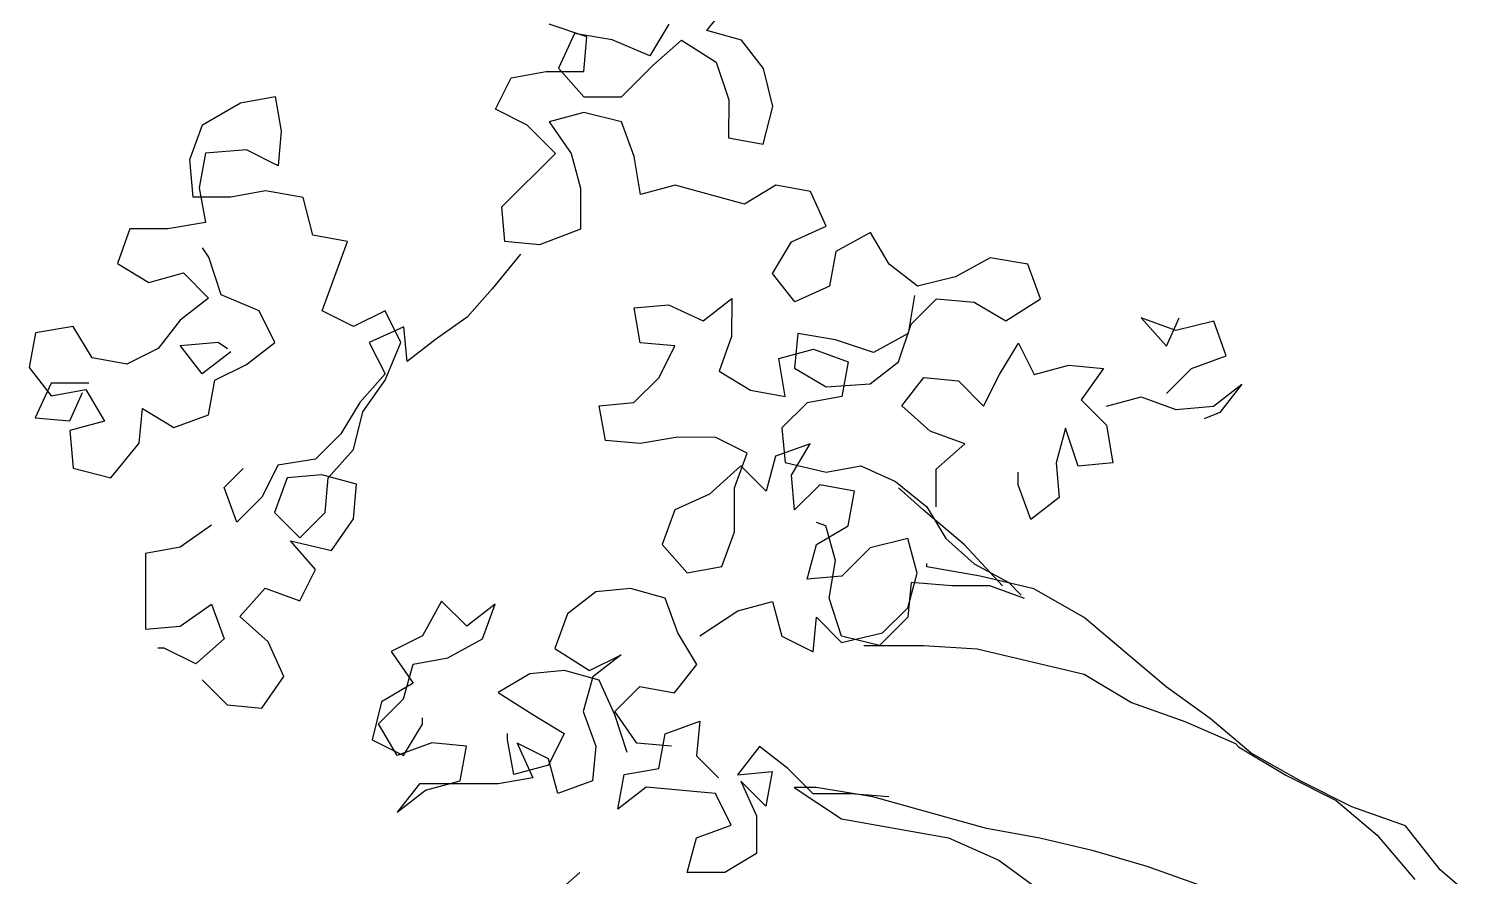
# Model space of a CAD drawing. Header units: millimetres. Extents: x 684983 to 685377, y 990360 to 990509.
# Drawn here: x 684986.1124 to 684986.3682, y 990361.189 to 990361.3381 of the extents above; entities that cross this region are included whole.
import ezdxf

# ---------------------------------------------------------------- set-up
doc = ezdxf.new("R2010")
doc.units = ezdxf.units.MM
doc.layers.add('TEAK', color=7, linetype='Continuous')

# ---------------------------------------------------------------- blocks, each defined once
blk = doc.blocks.new('A$C25655A80')
at = {"color": 62}
for p, q in [((-0.59955, 1.37521), (-0.59186, 1.38482)), ((-0.63609, 1.37332), (-0.64762, 1.37718)), ((-0.63993, 1.37429), (-0.64475, 1.36372)), ((-0.6284, 1.37235), (-0.63993, 1.37429)), ((-0.61109, 1.37714), (-0.61687, 1.36754)), ((-0.58898, 1.37232), (-0.59955, 1.37521)), ((-0.63706, 1.36275), (-0.63609, 1.37332)), ((-0.61687, 1.36754), (-0.6284, 1.37235)), ((-0.61591, 1.36465), (-0.60725, 1.37233)), ((-0.60725, 1.37233), (-0.59668, 1.3656)), ((-0.58226, 1.36366), (-0.58898, 1.37232)), ((-0.62553, 1.35505), (-0.61591, 1.36465)), ((-0.59668, 1.3656), (-0.59285, 1.35406)), ((-0.66398, 1.35124), (-0.65917, 1.36085)), ((-0.65917, 1.36085), (-0.64859, 1.36276)), ((-0.64859, 1.36276), (-0.63706, 1.36275)), ((-0.64475, 1.36372), (-0.63706, 1.35506)), ((-0.57939, 1.35212), (-0.58226, 1.36366)), ((-0.75339, 1.34651), (-0.74185, 1.35323)), ((-0.74185, 1.35323), (-0.73127, 1.35514)), ((-0.73127, 1.35514), (-0.72936, 1.34457)), ((-0.65438, 1.34642), (-0.66398, 1.35124)), ((-0.63706, 1.35506), (-0.62553, 1.35505)), ((-0.59285, 1.35406), (-0.59286, 1.34252)), ((-0.58228, 1.34059), (-0.57939, 1.35212)), ((-0.63707, 1.35025), (-0.64765, 1.34738)), ((-0.64765, 1.34738), (-0.64093, 1.33776)), ((-0.62554, 1.34736), (-0.63707, 1.35025)), ((-0.6217, 1.33678), (-0.62554, 1.34736)), ((-0.75724, 1.33594), (-0.75339, 1.34651)), ((-0.72936, 1.34457), (-0.73033, 1.33399)), ((-0.64573, 1.33776), (-0.65438, 1.34642)), ((-0.59286, 1.34252), (-0.58228, 1.34059)), ((-0.73994, 1.33881), (-0.75244, 1.33786)), ((-0.73033, 1.33399), (-0.73994, 1.33881)), ((-0.75629, 1.32441), (-0.75724, 1.33594)), ((-0.75244, 1.33786), (-0.75437, 1.32729)), ((-0.66209, 1.32144), (-0.64573, 1.33776)), ((-0.64093, 1.33776), (-0.63805, 1.32718)), ((-0.61979, 1.32524), (-0.6217, 1.33678)), ((-0.75437, 1.32729), (-0.75246, 1.31671)), ((-0.73418, 1.32631), (-0.74476, 1.32439)), ((-0.72265, 1.32437), (-0.73418, 1.32631)), ((-0.63805, 1.32718), (-0.63806, 1.31468)), ((-0.60921, 1.32812), (-0.61979, 1.32524)), ((-0.58807, 1.32233), (-0.60921, 1.32812)), ((-0.57845, 1.32809), (-0.58807, 1.32233)), ((-0.56788, 1.32616), (-0.57845, 1.32809)), ((-0.56308, 1.31558), (-0.56788, 1.32616)), ((-0.74476, 1.32439), (-0.75629, 1.32441)), ((-0.71977, 1.31284), (-0.72265, 1.32437)), ((-0.66114, 1.31086), (-0.66209, 1.32144)), ((-0.75246, 1.31671), (-0.76399, 1.3148)), ((-0.77553, 1.31481), (-0.77938, 1.30424)), ((-0.76399, 1.3148), (-0.77553, 1.31481)), ((-0.7092, 1.3109), (-0.71977, 1.31284)), ((-0.63806, 1.31468), (-0.65056, 1.30989)), ((-0.57366, 1.31078), (-0.56308, 1.31558)), ((-0.54962, 1.31364), (-0.5602, 1.30788)), ((-0.54386, 1.30402), (-0.54962, 1.31364)), ((-0.7515, 1.30614), (-0.75342, 1.30902)), ((-0.71691, 1.28976), (-0.7092, 1.3109)), ((-0.65633, 1.30701), (-0.665, 1.29644)), ((-0.65056, 1.30989), (-0.66114, 1.31086)), ((-0.57944, 1.30117), (-0.57366, 1.31078)), ((-0.5602, 1.30788), (-0.56214, 1.29731)), ((-0.77938, 1.30424), (-0.76978, 1.29846)), ((-0.74767, 1.2946), (-0.7515, 1.30614)), ((-0.53522, 1.29729), (-0.54386, 1.30402)), ((-0.5131, 1.30592), (-0.52368, 1.30016)), ((-0.50157, 1.30398), (-0.5131, 1.30592)), ((-0.49773, 1.29341), (-0.50157, 1.30398)), ((-0.76978, 1.29846), (-0.7592, 1.30134)), ((-0.7592, 1.30134), (-0.75152, 1.29364)), ((-0.57271, 1.29251), (-0.57944, 1.30117)), ((-0.52368, 1.30016), (-0.53522, 1.29729)), ((-0.75152, 1.29364), (-0.76017, 1.28692)), ((-0.73614, 1.28978), (-0.74767, 1.2946)), ((-0.665, 1.29644), (-0.67269, 1.2878)), ((-0.56214, 1.29731), (-0.57271, 1.29251)), ((-0.53618, 1.2944), (-0.53812, 1.28287)), ((-0.73134, 1.28016), (-0.73614, 1.28978)), ((-0.7073, 1.28495), (-0.71691, 1.28976)), ((-0.69769, 1.28974), (-0.7073, 1.28495)), ((-0.69289, 1.28013), (-0.69769, 1.28974)), ((-0.62174, 1.29064), (-0.61117, 1.29159)), ((-0.61983, 1.28006), (-0.62174, 1.29064)), ((-0.61117, 1.29159), (-0.6006, 1.28677)), ((-0.6006, 1.28677), (-0.59194, 1.29349)), ((-0.59194, 1.29349), (-0.59195, 1.28196)), ((-0.53715, 1.28575), (-0.52945, 1.29344)), ((-0.52945, 1.29344), (-0.51792, 1.29246)), ((-0.51792, 1.29246), (-0.50831, 1.28669)), ((-0.50831, 1.28669), (-0.49773, 1.29341)), ((-0.79286, 1.28503), (-0.8044, 1.28311)), ((-0.7871, 1.27541), (-0.79286, 1.28503)), ((-0.76017, 1.28692), (-0.76691, 1.27827)), ((-0.69192, 1.28493), (-0.7025, 1.28014)), ((-0.69097, 1.27436), (-0.69192, 1.28493)), ((-0.67269, 1.2878), (-0.68231, 1.28108)), ((-0.54101, 1.27422), (-0.53715, 1.28575)), ((-0.46698, 1.28761), (-0.45929, 1.27895)), ((-0.4564, 1.28376), (-0.46698, 1.28761)), ((-0.45929, 1.27895), (-0.45544, 1.2876)), ((-0.44487, 1.28663), (-0.4564, 1.28376)), ((-0.44103, 1.27605), (-0.44487, 1.28663)), ((-0.8044, 1.28311), (-0.80633, 1.27254)), ((-0.68231, 1.28108), (-0.69097, 1.27436)), ((-0.59195, 1.28196), (-0.5958, 1.27139)), ((-0.57176, 1.2829), (-0.57273, 1.27233)), ((-0.56023, 1.28097), (-0.57176, 1.2829)), ((-0.5487, 1.27711), (-0.56023, 1.28097)), ((-0.53812, 1.28287), (-0.5487, 1.27711)), ((-0.76691, 1.27827), (-0.77653, 1.27347)), ((-0.76018, 1.27923), (-0.74864, 1.28018)), ((-0.75346, 1.27057), (-0.76018, 1.27923)), ((-0.7448, 1.27729), (-0.75346, 1.27057)), ((-0.74864, 1.28018), (-0.74576, 1.27825)), ((-0.74, 1.27344), (-0.73134, 1.28016)), ((-0.7025, 1.28014), (-0.6977, 1.27052)), ((-0.69771, 1.2686), (-0.69289, 1.28013)), ((-0.60926, 1.27909), (-0.61983, 1.28006)), ((-0.61407, 1.26948), (-0.60926, 1.27909)), ((-0.57754, 1.27522), (-0.56696, 1.27809)), ((-0.56696, 1.27809), (-0.55639, 1.27423)), ((-0.51025, 1.27035), (-0.50447, 1.27995)), ((-0.50447, 1.27995), (-0.49968, 1.27034)), ((-0.45161, 1.27222), (-0.44103, 1.27605)), ((-0.80633, 1.27254), (-0.79961, 1.26388)), ((-0.77653, 1.27347), (-0.7871, 1.27541)), ((-0.74962, 1.26864), (-0.74, 1.27344)), ((-0.57562, 1.26368), (-0.57754, 1.27522)), ((-0.57273, 1.27233), (-0.56312, 1.26655)), ((-0.55639, 1.27423), (-0.55832, 1.26366)), ((-0.54967, 1.2675), (-0.54101, 1.27422)), ((-0.49968, 1.27034), (-0.4891, 1.27321)), ((-0.4891, 1.27321), (-0.47853, 1.27224)), ((-0.47853, 1.27224), (-0.48526, 1.26263)), ((-0.45931, 1.26453), (-0.45161, 1.27222)), ((-0.7996, 1.26773), (-0.80442, 1.25716)), ((-0.78807, 1.26772), (-0.7996, 1.26773)), ((-0.75155, 1.25807), (-0.74962, 1.26864)), ((-0.6977, 1.27052), (-0.7054, 1.26187)), ((-0.70444, 1.25899), (-0.69771, 1.2686)), ((-0.62177, 1.2618), (-0.61407, 1.26948)), ((-0.5958, 1.27139), (-0.5862, 1.26561)), ((-0.56312, 1.26655), (-0.54967, 1.2675)), ((-0.54006, 1.26076), (-0.53332, 1.26941)), ((-0.53332, 1.26941), (-0.52275, 1.26844)), ((-0.52275, 1.26844), (-0.51507, 1.26074)), ((-0.51507, 1.26074), (-0.51025, 1.27035)), ((-0.44489, 1.26067), (-0.43623, 1.2674)), ((-0.43623, 1.2674), (-0.44297, 1.25875)), ((-0.79961, 1.26388), (-0.78903, 1.2658)), ((-0.79385, 1.25619), (-0.78999, 1.26484)), ((-0.78903, 1.2658), (-0.78327, 1.25618)), ((-0.5862, 1.26561), (-0.57562, 1.26368)), ((-0.55832, 1.26366), (-0.5689, 1.26175)), ((-0.48526, 1.26263), (-0.47758, 1.25494)), ((-0.47757, 1.2607), (-0.467, 1.26358)), ((-0.467, 1.26358), (-0.45643, 1.25972)), ((-0.7727, 1.24944), (-0.77173, 1.26001)), ((-0.77173, 1.26001), (-0.76213, 1.25424)), ((-0.7054, 1.26187), (-0.71118, 1.25227)), ((-0.70734, 1.24746), (-0.70444, 1.25899)), ((-0.63234, 1.26085), (-0.62177, 1.2618)), ((-0.63043, 1.25027), (-0.63234, 1.26085)), ((-0.5689, 1.26175), (-0.57659, 1.25407)), ((-0.53141, 1.25306), (-0.54006, 1.26076)), ((-0.45643, 1.25972), (-0.44489, 1.26067)), ((-0.44297, 1.25875), (-0.44778, 1.25683)), ((-0.80442, 1.25716), (-0.79385, 1.25619)), ((-0.78327, 1.25618), (-0.79385, 1.2533)), ((-0.76213, 1.25424), (-0.75155, 1.25807)), ((-0.57659, 1.25407), (-0.57564, 1.24349)), ((-0.49008, 1.25399), (-0.49297, 1.24341)), ((-0.48624, 1.24245), (-0.49008, 1.25399)), ((-0.47758, 1.25494), (-0.47567, 1.2434)), ((-0.79385, 1.2533), (-0.7929, 1.24177)), ((-0.78137, 1.23887), (-0.7727, 1.24944)), ((-0.71118, 1.25227), (-0.71888, 1.24458)), ((-0.61986, 1.2493), (-0.63043, 1.25027)), ((-0.60832, 1.25121), (-0.61986, 1.2493)), ((-0.59678, 1.2512), (-0.60832, 1.25121)), ((-0.58718, 1.24638), (-0.59678, 1.2512)), ((-0.52084, 1.24921), (-0.53141, 1.25306)), ((-0.71504, 1.23881), (-0.70734, 1.24746)), ((-0.59103, 1.23581), (-0.58718, 1.24638)), ((-0.57853, 1.24542), (-0.58142, 1.23484)), ((-0.56795, 1.24925), (-0.57853, 1.24542)), ((-0.57372, 1.23964), (-0.56795, 1.24925)), ((-0.5295, 1.24153), (-0.52084, 1.24921)), ((-0.7929, 1.24177), (-0.78137, 1.23887)), ((-0.74676, 1.23596), (-0.74099, 1.24172)), ((-0.73041, 1.24267), (-0.73523, 1.23306)), ((-0.71888, 1.24458), (-0.73041, 1.24267)), ((-0.5891, 1.24254), (-0.59872, 1.2339)), ((-0.58142, 1.23484), (-0.5891, 1.24254)), ((-0.57564, 1.24349), (-0.56315, 1.2406)), ((-0.56315, 1.2406), (-0.55257, 1.24251)), ((-0.55257, 1.24251), (-0.542, 1.23769)), ((-0.52951, 1.22999), (-0.5295, 1.24153)), ((-0.50451, 1.2367), (-0.50451, 1.24054)), ((-0.49297, 1.24341), (-0.49202, 1.23284)), ((-0.47567, 1.2434), (-0.48624, 1.24245)), ((-0.72753, 1.23882), (-0.73139, 1.22825)), ((-0.71696, 1.23977), (-0.72753, 1.23882)), ((-0.70639, 1.23688), (-0.71696, 1.23977)), ((-0.71601, 1.22824), (-0.71504, 1.23881)), ((-0.70736, 1.22631), (-0.70639, 1.23688)), ((-0.57277, 1.22907), (-0.57372, 1.23964)), ((-0.56507, 1.23675), (-0.57277, 1.22907)), ((-0.5545, 1.23482), (-0.56507, 1.23675)), ((-0.542, 1.23769), (-0.5324, 1.22999)), ((-0.50068, 1.22612), (-0.50451, 1.2367)), ((-0.74293, 1.22538), (-0.74676, 1.23596)), ((-0.73523, 1.23306), (-0.74293, 1.22538)), ((-0.59872, 1.2339), (-0.6093, 1.2291)), ((-0.59104, 1.22236), (-0.59103, 1.23581)), ((-0.55643, 1.22425), (-0.5545, 1.23482)), ((-0.53336, 1.22903), (-0.54104, 1.23577)), ((-0.49202, 1.23284), (-0.50068, 1.22612)), ((-0.73139, 1.22825), (-0.7237, 1.22055)), ((-0.7237, 1.22055), (-0.71601, 1.22824)), ((-0.6093, 1.2291), (-0.61316, 1.21853)), ((-0.52087, 1.21845), (-0.53336, 1.22903)), ((-0.5324, 1.22999), (-0.52664, 1.22037)), ((-0.75062, 1.22442), (-0.76024, 1.2177)), ((-0.71409, 1.2167), (-0.70736, 1.22631)), ((-0.56316, 1.22425), (-0.56605, 1.22522)), ((-0.56605, 1.21849), (-0.55643, 1.22425)), ((-0.56029, 1.21368), (-0.56316, 1.22425)), ((-0.72659, 1.2196), (-0.71409, 1.2167)), ((-0.71891, 1.21094), (-0.72659, 1.2196)), ((-0.61316, 1.21853), (-0.60547, 1.20987)), ((-0.5949, 1.21179), (-0.59104, 1.22236)), ((-0.56895, 1.20792), (-0.56605, 1.21849)), ((-0.53817, 1.22038), (-0.54971, 1.21751)), ((-0.5353, 1.20981), (-0.53817, 1.22038)), ((-0.52664, 1.22037), (-0.51799, 1.21268)), ((-0.50935, 1.20594), (-0.52087, 1.21845)), ((-0.77081, 1.21579), (-0.77083, 1.19272)), ((-0.76024, 1.2177), (-0.77081, 1.21579)), ((-0.54971, 1.21751), (-0.55837, 1.20887)), ((-0.72372, 1.20133), (-0.71891, 1.21094)), ((-0.60547, 1.20987), (-0.5949, 1.21179)), ((-0.56222, 1.20214), (-0.56029, 1.21368)), ((-0.53819, 1.19924), (-0.5353, 1.20981)), ((-0.51799, 1.21268), (-0.50742, 1.2069)), ((-0.74199, 1.19654), (-0.73429, 1.20518)), ((-0.73429, 1.20518), (-0.72372, 1.20133)), ((-0.62278, 1.20508), (-0.63336, 1.20413)), ((-0.61221, 1.20219), (-0.62278, 1.20508)), ((-0.55837, 1.20887), (-0.56895, 1.20792)), ((-0.53722, 1.20693), (-0.5382, 1.19635)), ((-0.52473, 1.20595), (-0.53722, 1.20693)), ((-0.51319, 1.20594), (-0.52473, 1.20595)), ((-0.50262, 1.20209), (-0.51319, 1.20594)), ((-0.50742, 1.2069), (-0.50358, 1.20305)), ((-0.68046, 1.20129), (-0.68624, 1.19072)), ((-0.67278, 1.19359), (-0.68046, 1.20129)), ((-0.63336, 1.20413), (-0.64201, 1.19741)), ((-0.60837, 1.19161), (-0.61221, 1.20219)), ((-0.5901, 1.19832), (-0.57953, 1.2012)), ((-0.57953, 1.2012), (-0.57665, 1.19062)), ((-0.55839, 1.1906), (-0.56222, 1.20214)), ((-0.76026, 1.19367), (-0.75064, 1.20039)), ((-0.75064, 1.20039), (-0.7468, 1.18981)), ((-0.73335, 1.18884), (-0.74199, 1.19654)), ((-0.66412, 1.20031), (-0.67278, 1.19359)), ((-0.66798, 1.18974), (-0.66412, 1.20031)), ((-0.64201, 1.19741), (-0.64587, 1.18684)), ((-0.60165, 1.19064), (-0.5901, 1.19832)), ((-0.56704, 1.1858), (-0.56607, 1.19638)), ((-0.56607, 1.19638), (-0.55839, 1.18868)), ((-0.5382, 1.19635), (-0.54685, 1.18771)), ((-0.54589, 1.19155), (-0.53819, 1.19924)), ((-0.77083, 1.19272), (-0.76026, 1.19367)), ((-0.7468, 1.18981), (-0.75546, 1.18213)), ((-0.72855, 1.17826), (-0.73335, 1.18884)), ((-0.68624, 1.19072), (-0.69586, 1.18592)), ((-0.67856, 1.18398), (-0.66798, 1.18974)), ((-0.60262, 1.18199), (-0.60837, 1.19161)), ((-0.57665, 1.19062), (-0.56704, 1.1858)), ((-0.55839, 1.18868), (-0.54589, 1.19155)), ((-0.54685, 1.18771), (-0.55839, 1.1906)), ((-0.55166, 1.18771), (-0.5334, 1.1877)), ((-0.5334, 1.1877), (-0.51706, 1.18672)), ((-0.76507, 1.18695), (-0.76699, 1.18695)), ((-0.75546, 1.18213), (-0.76507, 1.18695)), ((-0.69586, 1.18592), (-0.68914, 1.1763)), ((-0.68913, 1.18207), (-0.67856, 1.18398)), ((-0.64587, 1.18684), (-0.6353, 1.1801)), ((-0.6353, 1.1801), (-0.62568, 1.1849)), ((-0.62568, 1.1849), (-0.63434, 1.17818)), ((-0.51706, 1.18672), (-0.48438, 1.179)), ((-0.69203, 1.1715), (-0.68913, 1.18207)), ((-0.65357, 1.17915), (-0.66319, 1.1734)), ((-0.64299, 1.18011), (-0.65357, 1.17915)), ((-0.63242, 1.17721), (-0.64299, 1.18011)), ((-0.60935, 1.17335), (-0.60262, 1.18199)), ((-0.48438, 1.179), (-0.46997, 1.17033)), ((-0.75354, 1.17732), (-0.74586, 1.16963)), ((-0.73529, 1.16865), (-0.72855, 1.17826)), ((-0.68914, 1.1763), (-0.69876, 1.17054)), ((-0.63434, 1.17818), (-0.63724, 1.1676)), ((-0.62762, 1.16663), (-0.63242, 1.17721)), ((-0.62762, 1.1676), (-0.61993, 1.17528)), ((-0.61993, 1.17528), (-0.60935, 1.17335)), ((-0.74586, 1.16963), (-0.73529, 1.16865)), ((-0.69876, 1.17054), (-0.70165, 1.15901)), ((-0.69972, 1.16382), (-0.69203, 1.1715)), ((-0.66319, 1.1734), (-0.65262, 1.16666)), ((-0.46997, 1.17033), (-0.45363, 1.16455)), ((-0.68627, 1.1638), (-0.68626, 1.16573)), ((-0.65262, 1.16666), (-0.64301, 1.16088)), ((-0.63724, 1.1676), (-0.6334, 1.15703)), ((-0.6209, 1.15798), (-0.62762, 1.1676)), ((-0.62379, 1.15509), (-0.62762, 1.16663)), ((-0.69396, 1.1542), (-0.69972, 1.16382)), ((-0.69204, 1.1542), (-0.68627, 1.1638)), ((-0.66031, 1.15897), (-0.66031, 1.1609)), ((-0.64301, 1.16088), (-0.64783, 1.15127)), ((-0.61418, 1.15028), (-0.61225, 1.16085)), ((-0.61225, 1.16085), (-0.60167, 1.16469)), ((-0.60167, 1.16469), (-0.60264, 1.15411)), ((-0.45363, 1.16455), (-0.43826, 1.15781)), ((-0.70165, 1.15901), (-0.69204, 1.1542)), ((-0.68339, 1.15803), (-0.69396, 1.1542)), ((-0.67281, 1.15706), (-0.68339, 1.15803)), ((-0.67475, 1.14649), (-0.67281, 1.15706)), ((-0.6584, 1.1484), (-0.66031, 1.15897)), ((-0.65743, 1.15801), (-0.65264, 1.14743)), ((-0.64782, 1.15319), (-0.65743, 1.15801)), ((-0.6334, 1.15703), (-0.63437, 1.14645)), ((-0.61033, 1.157), (-0.6209, 1.15798)), ((-0.58341, 1.15698), (-0.59015, 1.14833)), ((-0.57477, 1.15024), (-0.58341, 1.15698)), ((-0.43826, 1.15781), (-0.43729, 1.15685)), ((-0.43729, 1.15685), (-0.42288, 1.14818)), ((-0.64495, 1.14262), (-0.64782, 1.15319)), ((-0.60264, 1.15411), (-0.59592, 1.14738)), ((-0.65264, 1.14743), (-0.66321, 1.14552)), ((-0.64783, 1.15127), (-0.6584, 1.1484)), ((-0.62669, 1.13779), (-0.62476, 1.14837)), ((-0.62476, 1.14837), (-0.61418, 1.15028)), ((-0.59015, 1.14833), (-0.57957, 1.14929)), ((-0.57957, 1.14929), (-0.58151, 1.13871)), ((-0.56708, 1.14255), (-0.57477, 1.15024)), ((-0.42288, 1.14818), (-0.40751, 1.14048)), ((-0.68724, 1.14554), (-0.69398, 1.13689)), ((-0.69398, 1.13689), (-0.68532, 1.14362)), ((-0.66321, 1.14552), (-0.68724, 1.14554)), ((-0.68532, 1.14362), (-0.67475, 1.14649)), ((-0.63437, 1.14645), (-0.64495, 1.14262)), ((-0.61803, 1.14452), (-0.62669, 1.13779)), ((-0.59688, 1.14257), (-0.61803, 1.14452)), ((-0.58919, 1.14641), (-0.58439, 1.13583)), ((-0.58151, 1.13871), (-0.58919, 1.14641)), ((-0.56612, 1.14447), (-0.57285, 1.14447)), ((-0.57285, 1.14447), (-0.55844, 1.13485)), ((-0.54882, 1.14157), (-0.56612, 1.14447)), ((-0.59209, 1.13296), (-0.59688, 1.14257)), ((-0.55555, 1.14254), (-0.56708, 1.14255)), ((-0.54401, 1.14156), (-0.55555, 1.14254)), ((-0.51422, 1.13192), (-0.54882, 1.14157)), ((-0.40751, 1.14048), (-0.39502, 1.12989)), ((-0.58439, 1.13583), (-0.5844, 1.1243)), ((-0.55844, 1.13485), (-0.52576, 1.12905)), ((-0.60266, 1.12912), (-0.59209, 1.13296)), ((-0.49788, 1.12902), (-0.51422, 1.13192)), ((-0.39502, 1.12989), (-0.3835, 1.11642)), ((-0.60556, 1.11855), (-0.60266, 1.12912)), ((-0.52576, 1.12905), (-0.51039, 1.12231)), ((-0.48154, 1.12516), (-0.49788, 1.12902)), ((-0.5844, 1.1243), (-0.59402, 1.11854)), ((-0.51039, 1.12231), (-0.49598, 1.11172)), ((-0.46521, 1.12034), (-0.48154, 1.12516)), ((-0.63824, 1.11858), (-0.6469, 1.1109)), ((-0.59402, 1.11854), (-0.60556, 1.11855)), ((-0.44887, 1.11456), (-0.46521, 1.12034))]:
    blk.add_line(p, q, dxfattribs=at)
for p, q in [((-0.53241, 1.21173), (-0.53241, 1.21269)), ((-0.51607, 1.20883), (-0.53241, 1.21173)), ((-0.49974, 1.20497), (-0.51607, 1.20883)), ((-0.48436, 1.1963), (-0.49974, 1.20497)), ((-0.45939, 1.17513), (-0.48436, 1.1963)), ((-0.44594, 1.16551), (-0.45939, 1.17513)), ((-0.43345, 1.15492), (-0.44594, 1.16551)), ((-0.41808, 1.14625), (-0.43345, 1.15492)), ((-0.4027, 1.13855), (-0.41808, 1.14625)), ((-0.38637, 1.13277), (-0.4027, 1.13855)), ((-0.37581, 1.1193), (-0.38637, 1.13277)), ((-0.36332, 1.10871), (-0.37581, 1.1193))]:
    blk.add_line(p, q)
blk = doc.blocks.new('TR')
blk.add_blockref('A$C25655A80', (0.01921, 0.01485, 1.34531))

msp = doc.modelspace()

# ---------------------------------------------------------------- block references
at = {"layer": 'TEAK', "xscale": 0.5773557909751782, "yscale": 0.5773557909751782, "zscale": 0.5773557909751782}
msp.add_blockref('TR', (684986.56684, 990360.53528, -0.77672), dxfattribs=at)

doc.saveas('drawing.dxf')
